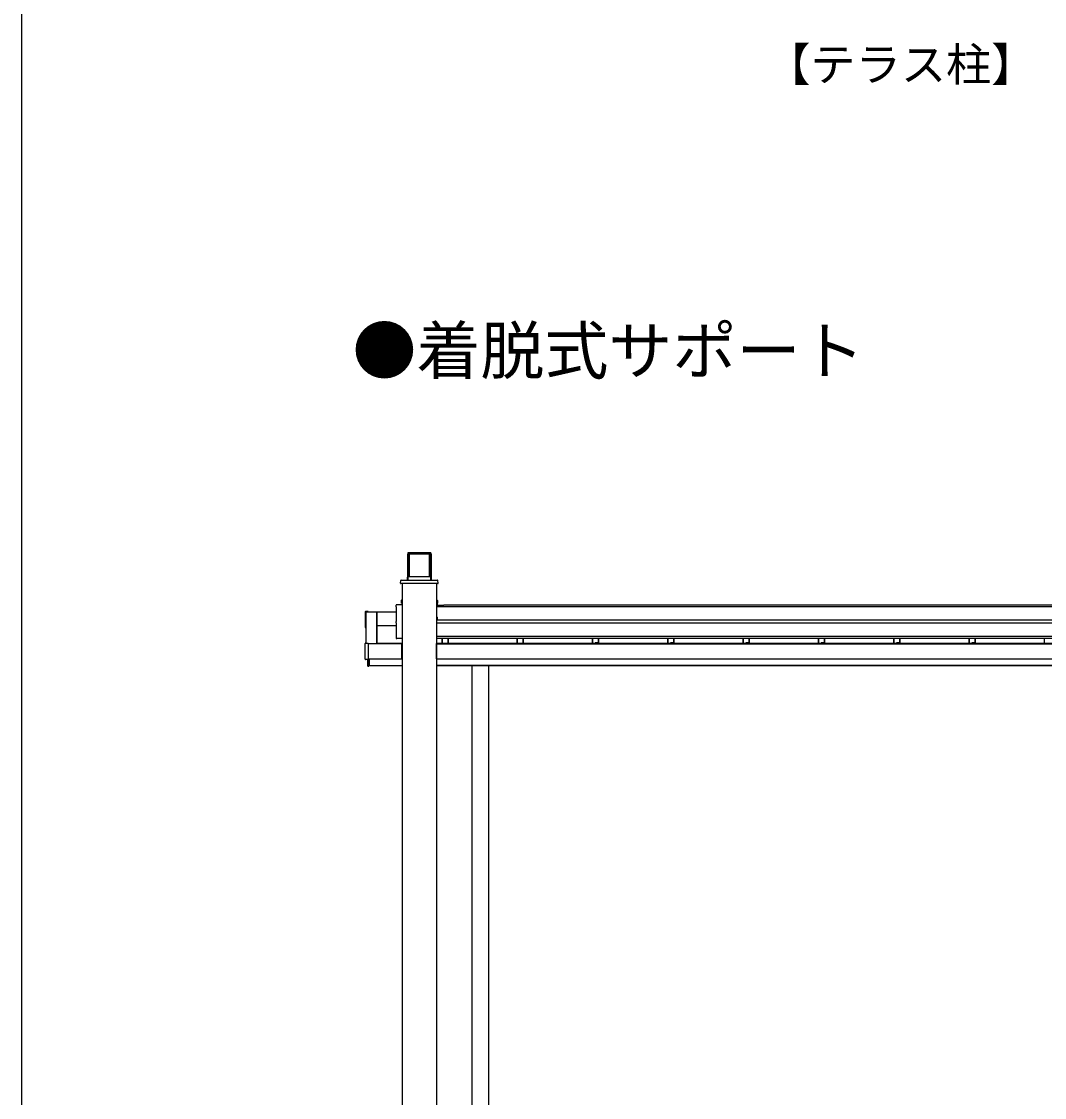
# Model space of a CAD drawing. Units: millimetres, scale not verified. Extents: x -8750 to 8750, y -12999 to 12940.
# Drawn here: x -8750 to -6034, y 2661 to 5519 of the extents above; entities that cross this region are included whole.
import ezdxf
from ezdxf.enums import TextEntityAlignment as Align

# ---------------------------------------------------------------- set-up
doc = ezdxf.new("R2010")
doc.units = ezdxf.units.MM
doc.header["$LTSCALE"] = 70
for name, color, linetype in [('0-2_USER1', 3, 'Continuous'), ('0-7_YKK_A1', 4, 'Continuous'), ('0-9_YKK_ZWAK', 7, 'Continuous')]:
    doc.layers.add(name, color=color, linetype=linetype)
doc.styles.add('ＭＳ ゴシック', font='')
doc.styles.get('ＭＳ ゴシック').set_extended_font_data('MS Gothic')

msp = doc.modelspace()

# ---------------------------------------------------------------- linework, layer by layer
at = {"layer": '0-7_YKK_A1'}
for p, q in [((-7725.1, 4101.03), (-7725.1, 4042.95)), ((-7722.59, 4101.03), (-7725.1, 4101.03)), ((-7724.74, 4107), (-7725.09, 4101.38)), ((-7725.09, 4101.38), (-7722.58, 4101.38)), ((-7663.46, 4107.47), (-7724.24, 4107.47)), ((-7722.59, 4101.03), (-7722.59, 4043.2)), ((-7722.33, 4105.47), (-7722.58, 4101.38)), ((-7722.33, 4105.47), (-7665.38, 4105.47)), ((-7722.33, 4105.47), (-7721.89, 4105.4)), ((-7721.89, 4043.2), (-7721.89, 4105.4)), ((-7721.89, 4105.4), (-7665.81, 4105.4)), ((-7721.35, 4103.45), (-7721.35, 4043.2)), ((-7720.35, 4104.4), (-7667.35, 4104.4)), ((-7720.35, 4104.4), (-7720.35, 4043.2)), ((-7667.35, 4104.4), (-7667.35, 4043.2)), ((-7666.35, 4103.45), (-7666.35, 4043.2)), ((-7665.38, 4105.47), (-7665.13, 4101.38)), ((-7665.13, 4101.38), (-7662.62, 4101.38)), ((-7665.11, 4101.03), (-7665.11, 4043.2)), ((-7662.6, 4101.03), (-7665.11, 4101.03)), ((-7662.96, 4107), (-7662.62, 4101.38)), ((-7662.6, 4101.03), (-7662.6, 4042.95)), ((-7743.74, 4026.34), (-7743.29, 4033.69)), ((-7742.29, 4034.63), (-7741.66, 4034.63)), ((-7741.66, 4034.63), (-7646.05, 4034.63)), ((-7725.44, 4042.26), (-7725.91, 4034.63)), ((-7725.44, 4034.63), (-7725.44, 4042.26)), ((-7663.26, 4043.2), (-7724.44, 4043.2)), ((-7724.44, 4043.2), (-7724.44, 4034.7)), ((-7663.26, 4043.2), (-7724.44, 4043.2)), ((-7724.44, 4043.2), (-7724.44, 4043.2)), ((-7724.44, 4034.7), (-7663.26, 4034.7)), ((-7663.26, 4034.7), (-7663.26, 4043.2)), ((-7663.26, 4043.2), (-7663.26, 4043.2)), ((-7661.8, 4034.63), (-7662.27, 4042.26)), ((-7662.27, 4042.26), (-7662.27, 4034.63)), ((-7646.05, 4034.63), (-7645.42, 4034.63)), ((-7643.97, 4026.34), (-7644.42, 4033.69)), ((-7742.61, 4025.79), (-7743.24, 4025.79)), ((-7645.1, 4025.79), (-7742.61, 4025.79)), ((-7739.05, 4025.79), (-7739.05, 757.63)), ((-7648.65, 4025.79), (-7648.65, 757.63)), ((-7644.47, 4025.79), (-7645.1, 4025.79)), ((-7741.72, 3981.05), (-7741.72, 3973.63)), ((-7739.72, 3973.63), (-7741.72, 3973.63)), ((-7739.05, 3981.55), (-7741.23, 3981.55)), ((-7646.48, 3981.55), (-7647.35, 3981.55)), ((-7646.35, 3979.56), (-7646.35, 3978.3)), ((-7646.35, 3978.3), (-7646.35, 3968.77)), ((-7837.35, 3950.33), (-7837.35, 3950.7)), ((-7837.35, 3950.33), (-7837.35, 3909.31)), ((-7829.35, 3951.68), (-7836.89, 3951.2)), ((-7836.89, 3951.2), (-7836.88, 3951.2)), ((-7829.35, 3951.68), (-7836.88, 3951.2)), ((-7806.35, 3949.85), (-7835.35, 3949.85)), ((-7835.35, 3867.12), (-7835.35, 3949.85)), ((-7755.35, 3950.11), (-7830.35, 3950.11)), ((-7830.35, 3950.11), (-7830.35, 3949.89)), ((-7830.35, 3950.11), (-7830.35, 3950.11)), ((-7755.35, 3950.11), (-7830.35, 3950.11)), ((-7830.35, 3949.89), (-7830.35, 3949.85)), ((-7829.35, 3951.68), (-7829.35, 3951.39)), ((-7829.35, 3951.39), (-7829.35, 3951.07)), ((-7829.35, 3950.37), (-7829.35, 3951.07)), ((-7829.35, 3950.37), (-7829.35, 3950.11)), ((-7806.35, 3865.57), (-7806.35, 3949.85)), ((-7805.85, 3865.53), (-7805.85, 3949.35)), ((-7755.35, 3964.29), (-7755.35, 3968.01)), ((-7755.35, 3964.29), (-7755.35, 3925.03)), ((-7739.35, 3969.5), (-7753.85, 3969.5)), ((-4413.05, 3963.82), (-7648.65, 3963.82)), ((-4432.85, 3967.95), (-7628.85, 3967.95)), ((-4432.85, 3967.95), (-7628.85, 3967.95)), ((-7755.35, 3921.31), (-7755.35, 3925.03)), ((-7755.35, 3921.31), (-7755.35, 3880.87)), ((-4413.05, 3920.84), (-7648.65, 3920.84)), ((-7646.35, 3936.58), (-7646.35, 3935.32)), ((-7646.35, 3935.32), (-7646.35, 3928.37)), ((-4415.35, 3928.37), (-7646.35, 3928.37)), ((-7836.88, 3908.81), (-7835.35, 3908.72)), ((-7805.85, 3914.62), (-7755.35, 3914.62)), ((-7837.35, 3824.68), (-7837.35, 3866.63)), ((-7836.85, 3867.12), (-7831.15, 3867.12)), ((-7831.15, 3866.99), (-7831.15, 3867.12)), ((-7829.35, 3866.92), (-7830.55, 3866.92)), ((-7830.55, 3866.92), (-7830.55, 3866.92)), ((-7829.35, 3866.92), (-7830.55, 3866.92)), ((-7829.35, 3866.27), (-7829.35, 3866.92)), ((-7829.35, 3866.92), (-7829.35, 3866.92)), ((-7806.35, 3865.57), (-7829.35, 3865.57)), ((-7739.85, 3866.16), (-7805.85, 3866.16)), ((-7805.85, 3866.15), (-7739.85, 3866.15)), ((-7739.35, 3879.37), (-7753.85, 3879.37)), ((-7739.85, 3865.31), (-7739.85, 3865.53)), ((-7739.85, 3864.79), (-7739.85, 3865.31)), ((-7739.85, 3825.84), (-7739.85, 3864.79)), ((-7739.05, 3863.58), (-7739.85, 3863.58)), ((-7739.05, 3863.58), (-7739.85, 3863.58)), ((-4413.05, 3885.39), (-7648.65, 3885.39)), ((-7648.65, 3880.63), (-4413.05, 3880.63)), ((-7647.85, 3863.58), (-7648.65, 3863.58)), ((-7647.85, 3863.58), (-7648.65, 3863.58)), ((-4413.85, 3866.16), (-7647.85, 3866.16)), ((-7647.85, 3866.15), (-7647.85, 3866.16)), ((-7647.85, 3865.53), (-7647.85, 3866.15)), ((-4413.85, 3866.15), (-7647.85, 3866.15)), ((-7647.85, 3865.31), (-7647.85, 3865.53)), ((-7647.85, 3865.53), (-7647.85, 3865.53)), ((-7647.85, 3864.79), (-7647.85, 3865.31)), ((-7647.85, 3825.84), (-7647.85, 3864.79)), ((-4413.85, 3864.79), (-7647.85, 3864.79)), ((-7634.15, 3880.63), (-7634.15, 3866.16)), ((-7633.85, 3880.63), (-7633.85, 3866.16)), ((-7632.85, 3880.63), (-7632.85, 3866.16)), ((-7617.85, 3880.63), (-7617.85, 3866.16)), ((-7616.85, 3880.63), (-7616.85, 3866.16)), ((-7434.15, 3866.16), (-7434.15, 3880.63)), ((-7433.85, 3866.16), (-7433.85, 3880.63)), ((-7432.85, 3866.63), (-7432.85, 3880.63)), ((-7417.85, 3866.63), (-7432.85, 3866.63)), ((-7417.85, 3866.63), (-7417.85, 3880.63)), ((-7416.85, 3866.16), (-7416.85, 3880.63)), ((-7234.15, 3866.16), (-7234.15, 3880.63)), ((-7233.85, 3866.16), (-7233.85, 3880.63)), ((-7232.85, 3866.63), (-7232.85, 3880.63)), ((-7217.85, 3866.63), (-7232.85, 3866.63)), ((-7217.85, 3866.63), (-7217.85, 3880.63)), ((-7216.85, 3866.16), (-7216.85, 3880.63)), ((-7034.15, 3866.16), (-7034.15, 3880.63)), ((-7033.85, 3866.16), (-7033.85, 3880.63)), ((-7032.85, 3866.63), (-7032.85, 3880.63)), ((-7017.85, 3866.63), (-7032.85, 3866.63)), ((-7017.85, 3866.63), (-7017.85, 3880.63)), ((-7016.85, 3866.16), (-7016.85, 3880.63)), ((-6834.15, 3866.16), (-6834.15, 3880.63)), ((-6833.85, 3866.16), (-6833.85, 3880.63)), ((-6832.85, 3866.63), (-6832.85, 3880.63)), ((-6817.85, 3866.63), (-6832.85, 3866.63)), ((-6817.85, 3866.63), (-6817.85, 3880.63)), ((-6816.85, 3866.16), (-6816.85, 3880.63)), ((-6634.15, 3866.16), (-6634.15, 3880.63)), ((-6633.85, 3866.16), (-6633.85, 3880.63)), ((-6632.85, 3866.63), (-6632.85, 3880.63)), ((-6617.85, 3866.63), (-6632.85, 3866.63)), ((-6617.85, 3866.63), (-6617.85, 3880.63)), ((-6616.85, 3866.16), (-6616.85, 3880.63)), ((-6434.15, 3866.16), (-6434.15, 3880.63)), ((-6433.85, 3866.16), (-6433.85, 3880.63)), ((-6432.85, 3866.63), (-6432.85, 3880.63)), ((-6417.85, 3866.63), (-6432.85, 3866.63)), ((-6417.85, 3866.63), (-6417.85, 3880.63)), ((-6416.85, 3866.16), (-6416.85, 3880.63)), ((-6234.15, 3866.16), (-6234.15, 3880.63)), ((-6233.85, 3866.16), (-6233.85, 3880.63)), ((-6232.85, 3866.63), (-6232.85, 3880.63)), ((-6217.85, 3866.63), (-6232.85, 3866.63)), ((-6217.85, 3866.63), (-6217.85, 3880.63)), ((-6216.85, 3866.16), (-6216.85, 3880.63)), ((-6034.15, 3866.16), (-6034.15, 3880.63)), ((-7831.15, 3824.18), (-7836.85, 3824.18)), ((-7831.15, 3824.19), (-7831.12, 3824.2)), ((-7831.15, 3824.18), (-7831.15, 3824.19)), ((-7830.55, 3824.2), (-7829.35, 3824.2)), ((-7830.35, 3806.13), (-7830.35, 3824.2)), ((-7830.35, 3806.13), (-7827.85, 3806.13)), ((-7829.35, 3825.37), (-7739.85, 3825.37)), ((-7829.35, 3824.72), (-7829.35, 3824.25)), ((-7829.35, 3824.25), (-7829.35, 3824.2)), ((-7827.85, 3806.13), (-7827.85, 3825.37)), ((-7827.35, 3825.37), (-7827.35, 3808.15)), ((-7827.35, 3808.15), (-7827.35, 3807.65)), ((-7827.35, 3807.65), (-7739.05, 3807.65)), ((-7739.85, 3825.37), (-7739.85, 3825.84)), ((-4413.05, 3808.15), (-7648.65, 3808.15)), ((-7648.65, 3807.65), (-4413.05, 3807.65)), ((-7647.85, 3825.37), (-7647.85, 3825.84)), ((-7647.85, 3825.37), (-4413.85, 3825.37)), ((-7554.1, 3807.65), (-7554.1, 2304.51)), ((-7510.1, 3807.65), (-7510.1, 2304.51))]:
    msp.add_line(p, q, dxfattribs=at)
for points in [[(-7665.81, 4043.2), (-7665.81, 4105.4), (-7665.38, 4105.47)], [(-7739.72, 3973.63), (-7739.29, 3974), (-7739.05, 3974)], [(-7645.98, 3981.05), (-7645.98, 3973.63), (-7646.35, 3973.63)], [(-7645.85, 3968.27), (-7628.85, 3968.27), (-7628.85, 3967.95)], [(-7830.55, 3866.92), (-7830.75, 3866.92), (-7830.91, 3866.93), (-7831, 3866.95), (-7831.03, 3866.95), (-7831.03, 3866.95)], [(-7829.35, 3866.27), (-7829.35, 3865.75), (-7829.35, 3824.72)], [(-7739.85, 3865.53), (-7739.85, 3865.53), (-7739.85, 3866.15), (-7739.85, 3866.16)]]:
    msp.add_lwpolyline(points, dxfattribs=at)
for points in [[(-7226.75, 3867.79), (-7226.57, 3867.73), (-7226.05, 3867.68), (-7225.25, 3867.65), (-7224.27, 3867.63), (-7223.23, 3867.63), (-7222.25, 3867.65), (-7221.46, 3867.68), (-7220.93, 3867.73), (-7220.75, 3867.79), (-7220.93, 3867.84), (-7221.46, 3867.89), (-7222.25, 3867.92), (-7223.23, 3867.94), (-7224.27, 3867.94), (-7225.25, 3867.92), (-7226.05, 3867.89), (-7226.57, 3867.84)], [(-7026.75, 3867.79), (-7026.57, 3867.73), (-7026.05, 3867.68), (-7025.25, 3867.65), (-7024.27, 3867.63), (-7023.23, 3867.63), (-7022.25, 3867.65), (-7021.46, 3867.68), (-7020.93, 3867.73), (-7020.75, 3867.79), (-7020.93, 3867.84), (-7021.46, 3867.89), (-7022.25, 3867.92), (-7023.23, 3867.94), (-7024.27, 3867.94), (-7025.25, 3867.92), (-7026.05, 3867.89), (-7026.57, 3867.84)], [(-6826.75, 3867.79), (-6826.57, 3867.73), (-6826.05, 3867.68), (-6825.25, 3867.65), (-6824.27, 3867.63), (-6823.23, 3867.63), (-6822.25, 3867.65), (-6821.46, 3867.68), (-6820.93, 3867.73), (-6820.75, 3867.79), (-6820.93, 3867.84), (-6821.46, 3867.89), (-6822.25, 3867.92), (-6823.23, 3867.94), (-6824.27, 3867.94), (-6825.25, 3867.92), (-6826.05, 3867.89), (-6826.57, 3867.84)], [(-6626.75, 3867.79), (-6626.57, 3867.73), (-6626.05, 3867.68), (-6625.25, 3867.65), (-6624.27, 3867.63), (-6623.23, 3867.63), (-6622.25, 3867.65), (-6621.46, 3867.68), (-6620.93, 3867.73), (-6620.75, 3867.79), (-6620.93, 3867.84), (-6621.46, 3867.89), (-6622.25, 3867.92), (-6623.23, 3867.94), (-6624.27, 3867.94), (-6625.25, 3867.92), (-6626.05, 3867.89), (-6626.57, 3867.84)], [(-6426.75, 3867.79), (-6426.57, 3867.73), (-6426.05, 3867.68), (-6425.25, 3867.65), (-6424.27, 3867.63), (-6423.23, 3867.63), (-6422.25, 3867.65), (-6421.46, 3867.68), (-6420.93, 3867.73), (-6420.75, 3867.79), (-6420.93, 3867.84), (-6421.46, 3867.89), (-6422.25, 3867.92), (-6423.23, 3867.94), (-6424.27, 3867.94), (-6425.25, 3867.92), (-6426.05, 3867.89), (-6426.57, 3867.84)], [(-6226.75, 3867.79), (-6226.57, 3867.73), (-6226.05, 3867.68), (-6225.25, 3867.65), (-6224.27, 3867.63), (-6223.23, 3867.63), (-6222.25, 3867.65), (-6221.46, 3867.68), (-6220.93, 3867.73), (-6220.75, 3867.79), (-6220.93, 3867.84), (-6221.46, 3867.89), (-6222.25, 3867.92), (-6223.23, 3867.94), (-6224.27, 3867.94), (-6225.25, 3867.92), (-6226.05, 3867.89), (-6226.57, 3867.84)]]:
    msp.add_lwpolyline(points, close=True, dxfattribs=at)
for centre, radius, start, end in [((-7724.44, 4042.2), 1, 90, 176.48397), ((-7724.44, 4042.2), 0.999, 89.96394, 176.45762), ((-7724.44, 4033.69), 1, 89.99921, 111.32314), ((-7663.26, 4042.2), 1, 3.51603, 90), ((-7663.26, 4042.2), 0.999, 3.54238, 90.03606), ((-7648.85, 3979.56), 2.5, 0.03717, 85.45262), ((-7836.85, 3950.7), 0.5, 93.6779, 180), ((-7836.85, 3950.7), 0.5, 93.45768, 179.96389), ((-7806.35, 3949.35), 0.5, 0.03931, 90.03926), ((-7753.85, 3968), 1.5, 89.96074, 179.96069), ((-7739.34, 3961.82), 7.68, 87.88183, 90.11928), ((-7645.85, 3968.77), 0.5, 180.03931, 270.03926), ((-7648.85, 3936.58), 2.5, 0.03717, 85.45262), ((-7836.85, 3909.31), 0.5, 180.03611, 266.54232), ((-7831.15, 3866.68), 0.301, 61.44004, 90.01068), ((-7806.35, 3865.07), 0.501, 66.51684, 90.00169), ((-7753.85, 3880.87), 1.5, 180.03931, 270.03926), ((-7739.34, 3887.05), 7.68, 269.88072, 272.11817), ((-7432.85, 3865.63), 1, 89.98303, 148.55407), ((-7417.85, 3865.63), 1, 31.44593, 90.01697), ((-7232.85, 3865.63), 1, 89.98303, 148.55407), ((-7217.85, 3865.63), 1, 31.44593, 90.01697), ((-7032.85, 3865.63), 1, 89.98303, 148.55407), ((-7017.85, 3865.63), 1, 31.44593, 90.01697), ((-6832.85, 3865.63), 1, 89.98303, 148.55407), ((-6817.85, 3865.63), 1, 31.44593, 90.01697), ((-6632.85, 3865.63), 1, 89.98303, 148.55407), ((-6617.85, 3865.63), 1, 31.44593, 90.01697), ((-6432.85, 3865.63), 1, 89.98303, 148.55407), ((-6417.85, 3865.63), 1, 31.44593, 90.01697), ((-6232.85, 3865.63), 1, 89.98303, 148.55407), ((-6217.85, 3865.63), 1, 31.44593, 90.01697)]:
    msp.add_arc(centre, radius, start, end, dxfattribs=at)
for centre, major_axis, ratio, start_param, end_param in [((-7725.06, 4101.4), (0.033, 0.5), 0.058294, 1.6269593, 2.4123574), ((-7724.24, 4106.97), (0.407, -0.293), 0.996273, 2.1960283, 3.7015024), ((-7722.55, 4101.4), (0.033, 0.5), 0.058294, 1.6269593, 2.4123574), ((-7720.35, 4103.45), (1, 0), 0.946294, 1.5707963, 3.1415927), ((-7667.35, 4103.45), (1, 0), 0.946294, 6.2831853, 7.8539816), ((-7665.16, 4101.4), (-0.033, 0.5), 0.058294, 3.8708279, 4.6562261), ((-7663.46, 4106.97), (0.407, 0.293), 0.996273, 5.7232756, 7.2287497), ((-7662.65, 4101.4), (-0.033, 0.5), 0.058294, 3.8708279, 4.6562261), ((-7742.29, 4033.63), (1, 0), 0.996804, 1.5707963, 3.0281463), ((-7742.29, 4033.63), (0.712, 0.702), 0.999635, 2.2496801, 2.3021238), ((-7721.32, 4084.63), (3.12, 50), 0.003252, 3.0894297, 3.1417953), ((-7666.38, 4084.63), (-3.12, 50), 0.003252, 3.14139, 3.1937556), ((-7645.42, 4033.63), (1, 0), 0.996804, 0.1134464, 1.5707963), ((-7645.42, 4033.63), (0.712, -0.702), 0.999635, 0.8394688, 0.8919125), ((-7743.24, 4026.29), (0.502, 0), 0.996804, 3.08059, 4.712389), ((-7743.74, 4026.29), (0.031, 0.5), 0.003189, 1.4575447, 1.5099884), ((-7644.47, 4026.29), (0.502, 0), 0.996804, 4.712389, 6.344188), ((-7643.97, 4026.29), (-0.031, 0.5), 0.003189, 4.7731969, 4.8256406), ((-7741.22, 3981.05), (0.411, -0.287), 0.996037, 2.1817615, 3.7488309), ((-7646.48, 3981.05), (0.411, 0.287), 0.996037, 5.675947, 7.2430164), ((-7836.85, 3866.62), (0.411, -0.287), 0.996037, 2.1817615, 3.7488309), ((-7831.15, 3866.82), (0, 0.3), 0.999505, 5.0916036, 6.2831853), ((-7830.55, 3866.99), (0.6, 0), 0.113415, 3.1415927, 4.712389), ((-7836.85, 3824.68), (0.411, 0.287), 0.996037, 2.5343544, 4.1014238), ((-7830.55, 3824.19), (0.6, 0), 0.008743, 1.5707963, 3.1415927)]:
    msp.add_ellipse(centre, major_axis=major_axis, ratio=ratio, start_param=start_param, end_param=end_param, dxfattribs=at)
at = {"layer": '0-9_YKK_ZWAK'}
msp.add_line((-8750, 12500.6), (-8750, -12999.4), dxfattribs=at)

# ---------------------------------------------------------------- texts
at = {"layer": '0-2_USER1', "style": 'ＭＳ ゴシック'}
for s, height, p in [('【テラス柱】', 87.98, (-6775.33, 5334.28)), ('●着脱式サポート', 124.6, (-7871.52, 4544.85))]:
    msp.add_text(s, height=height, dxfattribs=at).set_placement(p, align=Align.BOTTOM_LEFT)

doc.saveas('drawing.dxf')
